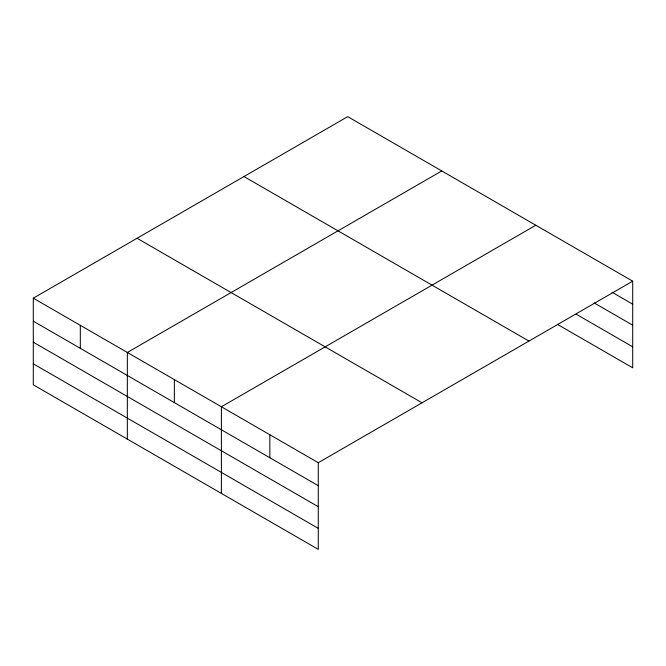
<?xml version="1.0" encoding="UTF-8"?>
<svg xmlns="http://www.w3.org/2000/svg" width="666" height="666" viewBox="0 0 666 666"><rect width="100%" height="100%" fill="white"/><g stroke="black" fill="none" stroke-linecap="round" stroke-linejoin="round"><path stroke-width="1" d="M33.3 298.177L318.273 462.703L318.273 549.358L33.3 384.823L33.3 298.177L347.727 116.642L632.7 281.177L632.7 367.823L557.342 324.317M441.766 170.937L127.339 352.472L127.339 439.119M535.805 225.233L221.387 406.768L221.387 493.414M318.273 462.703L632.7 281.177M612.062 292.266L632.7 304.179M594.122 302.905L632.7 325.183M576.182 314.185L632.7 346.82M243.964 176.548L528.937 341.084M137.063 238.27L422.036 402.797M33.3 321.179L318.273 485.705M33.3 342.182L318.273 506.709M33.3 363.819L318.273 528.354M269.83 434.74L269.83 457.742M174.359 379.62L174.359 402.622M80.32 325.324L80.32 348.326"/></g></svg>
